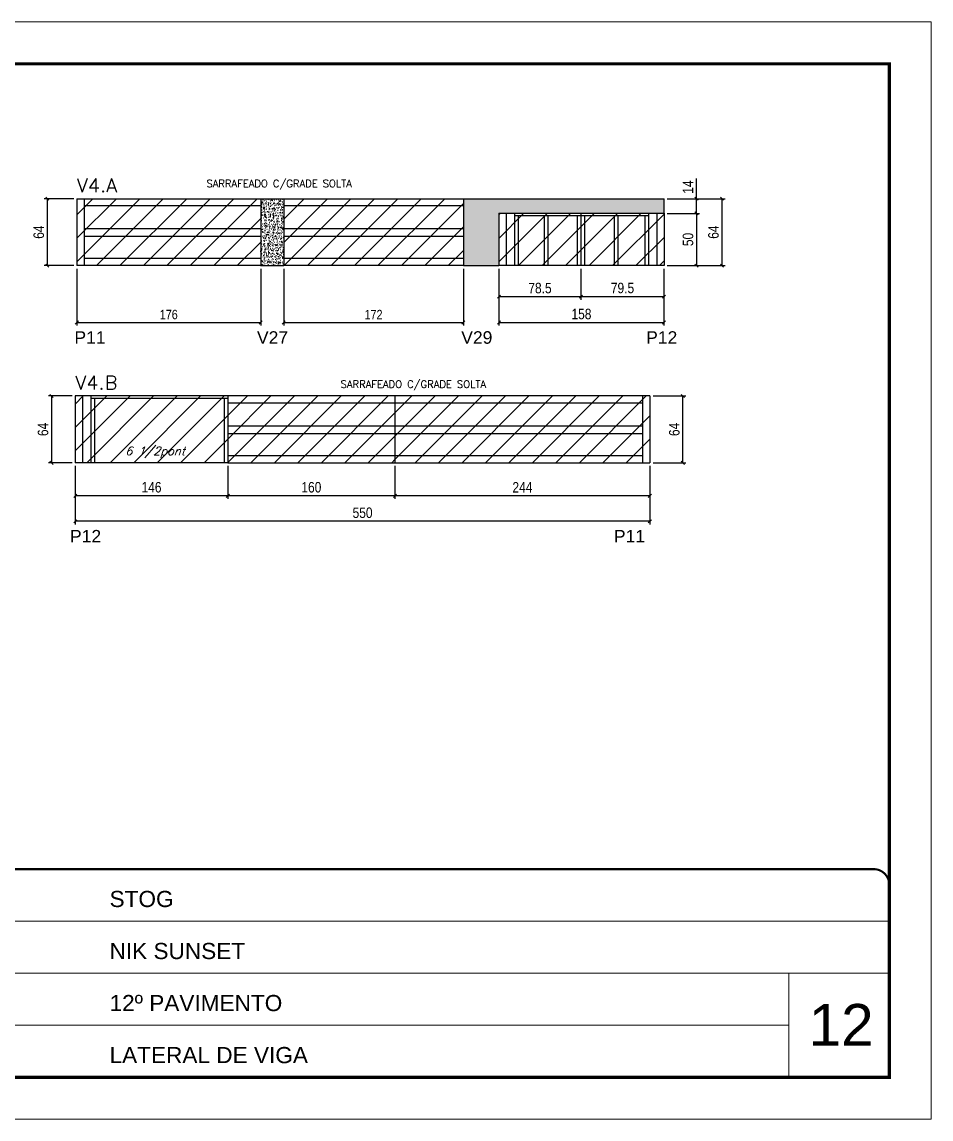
# Model space of a CAD drawing. Extents: x -10448 to -1189, y -11772 to 17235.
# Drawn here: x -5065 to -4195, y 13497 to 14547 of the extents above; entities that cross this region are included whole.
import ezdxf

# ---------------------------------------------------------------- set-up
doc = ezdxf.new("R2010")
doc.units = 0
doc.linetypes.add('CONTINUO', pattern=[0])
doc.linetypes.add('DASHED', pattern=[0.75, 0.5, -0.25])
for name, color, linetype in [('5', 5, 'Continuous'), ('COTA', 241, 'Continuous'), ('Painéis', 200, 'Continuous'), ('Reaproveitamento', 251, 'Continuous'), ('SARR_2.2x7', 40, 'Continuous'), ('SARR_3.5x7', 81, 'Continuous'), ('texto', 7, 'Continuous')]:
    doc.layers.add(name, color=color, linetype=linetype)
for name, color, linetype, lineweight in [('CARIMBO', 255, 'Continuous', 9), ('Folhas', 255, 'Continuous', 9), ('SARRAFO DE PRESSAO', 251, 'DASHED', 9), ('Texto Seção', 7, 'Continuous', 15)]:
    doc.layers.add(name, color=color, linetype=linetype, lineweight=lineweight)
doc.styles.add('ARIAL', font='arial.ttf')
doc.styles.add('COTA TECNICA', font='techl___.ttf', dxfattribs={"height": 10})
doc.styles.add('COTA TECNICA-50', font='techl___.ttf', dxfattribs={"height": 9})
doc.styles.add('REGUA-120', font='ROMANS.shx', dxfattribs={"height": 15})
doc.styles.add('Romans', font='romans.shx')
doc.styles.get("Standard").update_dxf_attribs({"font": 'arial.ttf'})
doc.dimstyles.new('COTA PAINEL-50', dxfattribs={"dimtxt": 9, "dimasz": 3, "dimexe": 3, "dimexo": 3, "dimgap": 3, "dimtad": 1, "dimdec": 1, "dimzin": 12, "dimdsep": 46, "dimtxsty": 'COTA TECNICA-50', "dimblk1": 'OBLIQUE', "dimblk2": 'OBLIQUE', "dimsah": 1, "dimcen": 0.9, "dimclrd": 4, "dimclre": 4, "dimclrt": 240, "dimadec": 1, "dimazin": 3, "dimtfac": 1, "dimtdec": 1, "dimtmove": 0, "dimatfit": 3, "dimfxl": 1, "dimtolj": 1, "dimtzin": 12, "dimarcsym": 0})
doc.dimstyles.new('PAINEL', dxfattribs={"dimtxt": 10, "dimasz": 3, "dimexe": 3, "dimexo": 3, "dimgap": 3, "dimtad": 1, "dimdec": 1, "dimzin": 12, "dimdsep": 46, "dimtxsty": 'COTA TECNICA', "dimblk1": 'OBLIQUE', "dimblk2": 'OBLIQUE', "dimsah": 1, "dimcen": 0.9, "dimclrd": 4, "dimclre": 4, "dimclrt": 240, "dimadec": 1, "dimazin": 3, "dimtfac": 1, "dimtdec": 1, "dimtmove": 0, "dimatfit": 3, "dimfxl": 1, "dimtolj": 1, "dimtzin": 12, "dimarcsym": 0})

# ---------------------------------------------------------------- blocks, each defined once
blk = doc.blocks.new('9999999999')
at = {"color": 30, "linetype": 'CONTINUO'}
for p, q in [((98564.6, 34379.6), (99584, 34379.6)), ((98564.6, 34329.8), (99488, 34329.8)), ((99584, 34329.8), (99488, 34329.8)), ((99488, 34329.8), (99488, 34230.2)), ((98564.6, 34280), (99488, 34280))]:
    blk.add_line(p, q, dxfattribs=at)
at = {"color": 30, "linetype": 'CONTINUO', "const_width": 2}
blk.add_lwpolyline([(99584, 34230.2), (99584, 34414.4, 0.414214), (99569, 34429.4), (98229, 34429.4, 0.414214), (98214, 34414.4), (98214, 34245.2, 0.414214), (98229, 34230.2), (99584, 34230.2)], format="xyb", dxfattribs=at)
at = {"layer": 'Folhas'}
blk.add_lwpolyline([(98139, 34190.2), (99624, 34190.2), (99624, 35240.2), (98139, 35240.2)], close=True, dxfattribs=at)
at = {"layer": 'Folhas', "color": 30, "const_width": 3}
blk.add_lwpolyline([(98214, 34230.2), (99584, 34230.2), (99584, 35200.2), (98214, 35200.2)], close=True, dxfattribs=at)
at = {"color": 7, "linetype": 'Continuous', "ltscale": 5, "style": 'ARIAL'}
for s, height, p in [('STOG', 15.48, (98837.7, 34393.1)), ('NIK SUNSET', 15.48, (98837.7, 34343.3)), ('12º PAVIMENTO', 15.483, (98837.7, 34293.5)), ('LATERAL DE VIGA', 15.483, (98837.7, 34243.7))]:
    blk.add_text(s, height=height, dxfattribs=at).set_placement(p)
blk = doc.blocks.new('_Oblique')
at = {"color": 0, "linetype": 'ByBlock', "lineweight": -2}
blk.add_line((-0.5, -0.5), (0.5, 0.5), dxfattribs=at)
blk = doc.blocks.new('*D227')
at = {"layer": 'COTA', "color": 4, "linetype": 'ByBlock', "lineweight": -2, "transparency": 16777216}
for p, q in [((-4608.4, 14310.9), (-4608.4, 14281.2)), ((-4529.9, 14310.9), (-4529.9, 14281.2)), ((-4608.4, 14284.2), (-4529.9, 14284.2))]:
    blk.add_line(p, q, dxfattribs=at)
at = {"layer": 'Defpoints', "color": 0, "linetype": 'ByBlock', "transparency": 16777216}
for p in [(-4608.4, 14313.9), (-4529.9, 14313.9), (-4529.9, 14284.2)]:
    blk.add_point(p, dxfattribs=at)
at = {"layer": 'COTA', "color": 4, "linetype": 'ByBlock', "lineweight": -2, "transparency": 16777216, "xscale": 3, "yscale": 3, "zscale": 3, "rotation": 180}
blk.add_blockref('_Oblique', (-4608.4, 14284.2), dxfattribs=at)
at = {"layer": 'COTA', "color": 4, "linetype": 'ByBlock', "lineweight": -2, "transparency": 16777216, "xscale": 3, "yscale": 3, "zscale": 3}
blk.add_blockref('_Oblique', (-4529.9, 14284.2), dxfattribs=at)
at = {"layer": 'COTA', "color": 240, "linetype": 'ByBlock', "transparency": 16777216, "insert": (-4569.1, 14292.3), "char_height": 10, "attachment_point": 5, "style": 'COTA TECNICA'}
blk.add_mtext('\\A1;78.5', dxfattribs=at)
blk = doc.blocks.new('*D228')
at = {"layer": 'COTA', "color": 4, "linetype": 'ByBlock', "lineweight": -2, "transparency": 16777216}
for p, q in [((-4529.9, 14310.9), (-4529.9, 14281.2)), ((-4450.4, 14310.9), (-4450.4, 14281.2)), ((-4529.9, 14284.2), (-4450.4, 14284.2))]:
    blk.add_line(p, q, dxfattribs=at)
at = {"layer": 'Defpoints', "color": 0, "linetype": 'ByBlock', "transparency": 16777216}
for p in [(-4529.9, 14313.9), (-4450.4, 14313.9), (-4450.4, 14284.2)]:
    blk.add_point(p, dxfattribs=at)
at = {"layer": 'COTA', "color": 4, "linetype": 'ByBlock', "lineweight": -2, "transparency": 16777216, "xscale": 3, "yscale": 3, "zscale": 3, "rotation": 180}
blk.add_blockref('_Oblique', (-4529.9, 14284.2), dxfattribs=at)
at = {"layer": 'COTA', "color": 4, "linetype": 'ByBlock', "lineweight": -2, "transparency": 16777216, "xscale": 3, "yscale": 3, "zscale": 3}
blk.add_blockref('_Oblique', (-4450.4, 14284.2), dxfattribs=at)
at = {"layer": 'COTA', "color": 240, "linetype": 'ByBlock', "transparency": 16777216, "insert": (-4490.1, 14292.4), "char_height": 10, "attachment_point": 5, "style": 'COTA TECNICA'}
blk.add_mtext('\\A1;79.5', dxfattribs=at)
blk = doc.blocks.new('*D218')
at = {"layer": 'COTA', "color": 4, "linetype": 'ByBlock', "lineweight": -2, "transparency": 16777216}
for p, q in [((-4608.4, 14310.9), (-4608.4, 14256.4)), ((-4450.4, 14310.9), (-4450.4, 14256.4)), ((-4608.4, 14259.4), (-4450.4, 14259.4))]:
    blk.add_line(p, q, dxfattribs=at)
at = {"layer": 'Defpoints', "color": 0, "linetype": 'ByBlock', "transparency": 16777216}
for p in [(-4608.4, 14313.9), (-4450.4, 14313.9), (-4450.4, 14259.4)]:
    blk.add_point(p, dxfattribs=at)
at = {"layer": 'COTA', "color": 4, "linetype": 'ByBlock', "lineweight": -2, "transparency": 16777216, "xscale": 3, "yscale": 3, "zscale": 3, "rotation": 180}
blk.add_blockref('_Oblique', (-4608.4, 14259.4), dxfattribs=at)
at = {"layer": 'COTA', "color": 4, "linetype": 'ByBlock', "lineweight": -2, "transparency": 16777216, "xscale": 3, "yscale": 3, "zscale": 3}
blk.add_blockref('_Oblique', (-4450.4, 14259.4), dxfattribs=at)
at = {"layer": 'COTA', "color": 240, "linetype": 'ByBlock', "transparency": 16777216, "insert": (-4529.4, 14267.5), "char_height": 10, "attachment_point": 5, "style": 'COTA TECNICA'}
blk.add_mtext('\\A1;158', dxfattribs=at)
blk = doc.blocks.new('*D229')
at = {"layer": 'COTA', "color": 4, "linetype": 'ByBlock', "lineweight": -2, "transparency": 16777216}
for p, q in [((-4447.4, 14363.9), (-4416.3, 14363.9)), ((-4419.3, 14363.9), (-4419.3, 14313.9)), ((-4447.4, 14313.9), (-4416.3, 14313.9))]:
    blk.add_line(p, q, dxfattribs=at)
at = {"layer": 'Defpoints', "color": 0, "linetype": 'ByBlock', "transparency": 16777216}
for p in [(-4450.4, 14363.9), (-4450.4, 14313.9), (-4419.3, 14313.9)]:
    blk.add_point(p, dxfattribs=at)
at = {"layer": 'COTA', "color": 4, "linetype": 'ByBlock', "lineweight": -2, "transparency": 16777216, "xscale": 3, "yscale": 3, "zscale": 3}
for p, rotation in [((-4419.3, 14363.9), 90), ((-4419.3, 14313.9), 270)]:
    blk.add_blockref('_Oblique', p, dxfattribs=dict(at, rotation=rotation))
at = {"layer": 'COTA', "color": 240, "linetype": 'ByBlock', "transparency": 16777216, "insert": (-4427.4, 14338.9), "char_height": 10, "attachment_point": 5, "rotation": 90, "style": 'COTA TECNICA'}
blk.add_mtext('\\A1;50', dxfattribs=at)
blk = doc.blocks.new('*D230')
at = {"layer": 'COTA', "color": 4, "linetype": 'ByBlock', "lineweight": -2, "transparency": 16777216}
for p, q in [((-4419.3, 14377.9), (-4419.3, 14397.1)), ((-4447.4, 14377.9), (-4416.3, 14377.9)), ((-4419.3, 14363.9), (-4419.3, 14377.9)), ((-4447.4, 14363.9), (-4416.3, 14363.9))]:
    blk.add_line(p, q, dxfattribs=at)
at = {"layer": 'Defpoints', "color": 0, "linetype": 'ByBlock', "transparency": 16777216}
for p in [(-4450.4, 14377.9), (-4419.3, 14377.9), (-4450.4, 14363.9)]:
    blk.add_point(p, dxfattribs=at)
at = {"layer": 'COTA', "color": 4, "linetype": 'ByBlock', "lineweight": -2, "transparency": 16777216, "xscale": 3, "yscale": 3, "zscale": 3}
for p, rotation in [((-4419.3, 14377.9), 90), ((-4419.3, 14363.9), 270)]:
    blk.add_blockref('_Oblique', p, dxfattribs=dict(at, rotation=rotation))
at = {"layer": 'COTA', "color": 240, "linetype": 'ByBlock', "transparency": 16777216, "insert": (-4427.4, 14389), "char_height": 10, "attachment_point": 5, "rotation": 90, "style": 'COTA TECNICA'}
blk.add_mtext('\\A1;14', dxfattribs=at)
blk = doc.blocks.new('*D219')
at = {"layer": 'COTA', "color": 4, "linetype": 'ByBlock', "lineweight": -2, "transparency": 16777216}
for p, q in [((-4447.4, 14377.9), (-4391.9, 14377.9)), ((-4394.9, 14377.9), (-4394.9, 14313.9)), ((-4447.4, 14313.9), (-4391.9, 14313.9))]:
    blk.add_line(p, q, dxfattribs=at)
at = {"layer": 'Defpoints', "color": 0, "linetype": 'ByBlock', "transparency": 16777216}
for p in [(-4450.4, 14377.9), (-4450.4, 14313.9), (-4394.9, 14313.9)]:
    blk.add_point(p, dxfattribs=at)
at = {"layer": 'COTA', "color": 4, "linetype": 'ByBlock', "lineweight": -2, "transparency": 16777216, "xscale": 3, "yscale": 3, "zscale": 3}
for p, rotation in [((-4394.9, 14377.9), 90), ((-4394.9, 14313.9), 270)]:
    blk.add_blockref('_Oblique', p, dxfattribs=dict(at, rotation=rotation))
at = {"layer": 'COTA', "color": 240, "linetype": 'ByBlock', "transparency": 16777216, "insert": (-4403, 14345.9), "char_height": 10, "attachment_point": 5, "rotation": 90, "style": 'COTA TECNICA'}
blk.add_mtext('\\A1;64', dxfattribs=at)
blk = doc.blocks.new('*D231')
at = {"layer": 'COTA', "color": 4, "linetype": 'ByBlock', "lineweight": -2, "transparency": 16777216}
for p, q in [((-5015.4, 14377.9), (-5043.7, 14377.9)), ((-5040.7, 14377.9), (-5040.7, 14313.9)), ((-5015.4, 14313.9), (-5043.7, 14313.9))]:
    blk.add_line(p, q, dxfattribs=at)
at = {"layer": 'Defpoints', "color": 0, "linetype": 'ByBlock', "transparency": 16777216}
for p in [(-5012.4, 14377.9), (-5040.7, 14313.9), (-5012.4, 14313.9)]:
    blk.add_point(p, dxfattribs=at)
at = {"layer": 'COTA', "color": 4, "linetype": 'ByBlock', "lineweight": -2, "transparency": 16777216, "xscale": 3, "yscale": 3, "zscale": 3}
for p, rotation in [((-5040.7, 14377.9), 90), ((-5040.7, 14313.9), 270)]:
    blk.add_blockref('_Oblique', p, dxfattribs=dict(at, rotation=rotation))
at = {"layer": 'COTA', "color": 240, "linetype": 'ByBlock', "transparency": 16777216, "insert": (-5048.8, 14345.9), "char_height": 10, "attachment_point": 5, "rotation": 90, "style": 'COTA TECNICA'}
blk.add_mtext('\\A1;64', dxfattribs=at)
blk = doc.blocks.new('*D232')
at = {"layer": 'COTA', "color": 4, "linetype": 'ByBlock', "lineweight": -2, "transparency": 16777216}
for p, q in [((-4707.9, 14122.1), (-4707.9, 14090.6)), ((-4463.9, 14122.1), (-4463.9, 14090.6)), ((-4463.9, 14093.6), (-4707.9, 14093.6))]:
    blk.add_line(p, q, dxfattribs=at)
at = {"layer": 'Defpoints', "color": 0, "linetype": 'ByBlock', "transparency": 16777216}
for p in [(-4707.9, 14125.1), (-4463.9, 14125.1), (-4707.9, 14093.6)]:
    blk.add_point(p, dxfattribs=at)
at = {"layer": 'COTA', "color": 4, "linetype": 'ByBlock', "lineweight": -2, "transparency": 16777216, "xscale": 3, "yscale": 3, "zscale": 3, "rotation": 180}
blk.add_blockref('_Oblique', (-4707.9, 14093.6), dxfattribs=at)
at = {"layer": 'COTA', "color": 4, "linetype": 'ByBlock', "lineweight": -2, "transparency": 16777216, "xscale": 3, "yscale": 3, "zscale": 3}
blk.add_blockref('_Oblique', (-4463.9, 14093.6), dxfattribs=at)
at = {"layer": 'COTA', "color": 240, "linetype": 'ByBlock', "transparency": 16777216, "insert": (-4585.9, 14101.7), "char_height": 10, "attachment_point": 5, "style": 'COTA TECNICA'}
blk.add_mtext('\\A1;244', dxfattribs=at)
blk = doc.blocks.new('*D233')
at = {"layer": 'COTA', "color": 4, "linetype": 'ByBlock', "lineweight": -2, "transparency": 16777216}
for p, q in [((-4867.9, 14122.1), (-4867.9, 14090.6)), ((-4707.9, 14122.1), (-4707.9, 14090.6)), ((-4707.9, 14093.6), (-4867.9, 14093.6))]:
    blk.add_line(p, q, dxfattribs=at)
at = {"layer": 'Defpoints', "color": 0, "linetype": 'ByBlock', "transparency": 16777216}
for p in [(-4867.9, 14125.1), (-4707.9, 14125.1), (-4867.9, 14093.6)]:
    blk.add_point(p, dxfattribs=at)
at = {"layer": 'COTA', "color": 4, "linetype": 'ByBlock', "lineweight": -2, "transparency": 16777216, "xscale": 3, "yscale": 3, "zscale": 3, "rotation": 180}
blk.add_blockref('_Oblique', (-4867.9, 14093.6), dxfattribs=at)
at = {"layer": 'COTA', "color": 4, "linetype": 'ByBlock', "lineweight": -2, "transparency": 16777216, "xscale": 3, "yscale": 3, "zscale": 3}
blk.add_blockref('_Oblique', (-4707.9, 14093.6), dxfattribs=at)
at = {"layer": 'COTA', "color": 240, "linetype": 'ByBlock', "transparency": 16777216, "insert": (-4787.9, 14101.7), "char_height": 10, "attachment_point": 5, "style": 'COTA TECNICA'}
blk.add_mtext('\\A1;160', dxfattribs=at)
blk = doc.blocks.new('*D234')
at = {"layer": 'COTA', "color": 4, "linetype": 'ByBlock', "lineweight": -2, "transparency": 16777216}
for p, q in [((-5013.9, 14122.1), (-5013.9, 14090.6)), ((-4867.9, 14122.1), (-4867.9, 14090.6)), ((-4867.9, 14093.6), (-5013.9, 14093.6))]:
    blk.add_line(p, q, dxfattribs=at)
at = {"layer": 'Defpoints', "color": 0, "linetype": 'ByBlock', "transparency": 16777216}
for p in [(-5013.9, 14125.1), (-4867.9, 14125.1), (-5013.9, 14093.6)]:
    blk.add_point(p, dxfattribs=at)
at = {"layer": 'COTA', "color": 4, "linetype": 'ByBlock', "lineweight": -2, "transparency": 16777216, "xscale": 3, "yscale": 3, "zscale": 3, "rotation": 180}
blk.add_blockref('_Oblique', (-5013.9, 14093.6), dxfattribs=at)
at = {"layer": 'COTA', "color": 4, "linetype": 'ByBlock', "lineweight": -2, "transparency": 16777216, "xscale": 3, "yscale": 3, "zscale": 3}
blk.add_blockref('_Oblique', (-4867.9, 14093.6), dxfattribs=at)
at = {"layer": 'COTA', "color": 240, "linetype": 'ByBlock', "transparency": 16777216, "insert": (-4940.9, 14101.7), "char_height": 10, "attachment_point": 5, "style": 'COTA TECNICA'}
blk.add_mtext('\\A1;146', dxfattribs=at)
blk = doc.blocks.new('*D220')
at = {"layer": 'COTA', "color": 4, "linetype": 'ByBlock', "lineweight": -2, "transparency": 16777216}
for p, q in [((-5013.9, 14122.1), (-5013.9, 14066.2)), ((-4463.9, 14122.1), (-4463.9, 14066.2)), ((-4463.9, 14069.2), (-5013.9, 14069.2))]:
    blk.add_line(p, q, dxfattribs=at)
at = {"layer": 'Defpoints', "color": 0, "linetype": 'ByBlock', "transparency": 16777216}
for p in [(-5013.9, 14125.1), (-4463.9, 14125.1), (-5013.9, 14069.2)]:
    blk.add_point(p, dxfattribs=at)
at = {"layer": 'COTA', "color": 4, "linetype": 'ByBlock', "lineweight": -2, "transparency": 16777216, "xscale": 3, "yscale": 3, "zscale": 3, "rotation": 180}
blk.add_blockref('_Oblique', (-5013.9, 14069.2), dxfattribs=at)
at = {"layer": 'COTA', "color": 4, "linetype": 'ByBlock', "lineweight": -2, "transparency": 16777216, "xscale": 3, "yscale": 3, "zscale": 3}
blk.add_blockref('_Oblique', (-4463.9, 14069.2), dxfattribs=at)
at = {"layer": 'COTA', "color": 240, "linetype": 'ByBlock', "transparency": 16777216, "insert": (-4738.9, 14077.3), "char_height": 10, "attachment_point": 5, "style": 'COTA TECNICA'}
blk.add_mtext('\\A1;550', dxfattribs=at)
blk = doc.blocks.new('*D235')
at = {"layer": 'COTA', "color": 4, "linetype": 'ByBlock', "lineweight": -2, "transparency": 16777216}
for p, q in [((-5016.9, 14189.1), (-5039.6, 14189.1)), ((-5036.6, 14189.1), (-5036.6, 14125.1)), ((-5016.9, 14125.1), (-5039.6, 14125.1))]:
    blk.add_line(p, q, dxfattribs=at)
at = {"layer": 'Defpoints', "color": 0, "linetype": 'ByBlock', "transparency": 16777216}
for p in [(-5013.9, 14189.1), (-5036.6, 14125.1), (-5013.9, 14125.1)]:
    blk.add_point(p, dxfattribs=at)
at = {"layer": 'COTA', "color": 4, "linetype": 'ByBlock', "lineweight": -2, "transparency": 16777216, "xscale": 3, "yscale": 3, "zscale": 3}
for p, rotation in [((-5036.6, 14189.1), 90), ((-5036.6, 14125.1), 270)]:
    blk.add_blockref('_Oblique', p, dxfattribs=dict(at, rotation=rotation))
at = {"layer": 'COTA', "color": 240, "linetype": 'ByBlock', "transparency": 16777216, "insert": (-5044.7, 14157.1), "char_height": 10, "attachment_point": 5, "rotation": 90, "style": 'COTA TECNICA'}
blk.add_mtext('\\A1;64', dxfattribs=at)
blk = doc.blocks.new('*D236')
at = {"layer": 'COTA', "color": 4, "linetype": 'ByBlock', "lineweight": -2, "transparency": 16777216}
for p, q in [((-5012.4, 14310.9), (-5012.4, 14256.4)), ((-4836.4, 14310.9), (-4836.4, 14256.4)), ((-5012.4, 14259.4), (-4836.4, 14259.4))]:
    blk.add_line(p, q, dxfattribs=at)
at = {"layer": 'Defpoints', "color": 0, "linetype": 'ByBlock', "transparency": 16777216}
for p in [(-5012.4, 14313.9), (-4836.4, 14313.9), (-4836.4, 14259.4)]:
    blk.add_point(p, dxfattribs=at)
at = {"layer": 'COTA', "color": 4, "linetype": 'ByBlock', "lineweight": -2, "transparency": 16777216, "xscale": 3, "yscale": 3, "zscale": 3, "rotation": 180}
blk.add_blockref('_Oblique', (-5012.4, 14259.4), dxfattribs=at)
at = {"layer": 'COTA', "color": 4, "linetype": 'ByBlock', "lineweight": -2, "transparency": 16777216, "xscale": 3, "yscale": 3, "zscale": 3}
blk.add_blockref('_Oblique', (-4836.4, 14259.4), dxfattribs=at)
at = {"layer": 'COTA', "color": 240, "linetype": 'ByBlock', "transparency": 16777216, "insert": (-4924.4, 14267), "char_height": 9, "attachment_point": 5, "style": 'COTA TECNICA-50'}
blk.add_mtext('\\A1;176', dxfattribs=at)
blk = doc.blocks.new('*D221')
at = {"layer": 'COTA', "color": 4, "linetype": 'ByBlock', "lineweight": -2, "transparency": 16777216}
for p, q in [((-4814.4, 14310.9), (-4814.4, 14256.4)), ((-4642.4, 14310.9), (-4642.4, 14256.4)), ((-4814.4, 14259.4), (-4642.4, 14259.4))]:
    blk.add_line(p, q, dxfattribs=at)
at = {"layer": 'Defpoints', "color": 0, "linetype": 'ByBlock', "transparency": 16777216}
for p in [(-4814.4, 14313.9), (-4642.4, 14313.9), (-4642.4, 14259.4)]:
    blk.add_point(p, dxfattribs=at)
at = {"layer": 'COTA', "color": 4, "linetype": 'ByBlock', "lineweight": -2, "transparency": 16777216, "xscale": 3, "yscale": 3, "zscale": 3, "rotation": 180}
blk.add_blockref('_Oblique', (-4814.4, 14259.4), dxfattribs=at)
at = {"layer": 'COTA', "color": 4, "linetype": 'ByBlock', "lineweight": -2, "transparency": 16777216, "xscale": 3, "yscale": 3, "zscale": 3}
blk.add_blockref('_Oblique', (-4642.4, 14259.4), dxfattribs=at)
at = {"layer": 'COTA', "color": 240, "linetype": 'ByBlock', "transparency": 16777216, "insert": (-4728.4, 14267), "char_height": 9, "attachment_point": 5, "style": 'COTA TECNICA-50'}
blk.add_mtext('\\A1;172', dxfattribs=at)
blk = doc.blocks.new('*D226')
at = {"layer": 'COTA', "color": 4, "lineweight": -2, "transparency": 16777216}
for p, q in [((-4460.9, 14189.1), (-4429.4, 14189.1)), ((-4432.4, 14125.1), (-4432.4, 14189.1)), ((-4460.9, 14125.1), (-4429.4, 14125.1))]:
    blk.add_line(p, q, dxfattribs=at)
at = {"layer": 'Defpoints', "color": 0, "transparency": 16777216}
for p in [(-4463.9, 14189.1), (-4432.4, 14189.1), (-4463.9, 14125.1)]:
    blk.add_point(p, dxfattribs=at)
at = {"layer": 'COTA', "color": 4, "lineweight": -2, "transparency": 16777216, "xscale": 3, "yscale": 3, "zscale": 3}
for p, rotation in [((-4432.4, 14189.1), 90), ((-4432.4, 14125.1), 270)]:
    blk.add_blockref('_Oblique', p, dxfattribs=dict(at, rotation=rotation))
at = {"layer": 'COTA', "color": 240, "transparency": 16777216, "insert": (-4440.5, 14157.1), "char_height": 10, "attachment_point": 5, "rotation": 90, "style": 'COTA TECNICA'}
blk.add_mtext('\\A1;64', dxfattribs=at)

msp = doc.modelspace()

# ---------------------------------------------------------------- hatches: boundary and pattern name
at = {"layer": 'COTA', "linetype": 'ByBlock'}
h = msp.add_hatch(dxfattribs=at)
h.set_pattern_fill('AR-CONC', color=256, scale=0.03)
h.paths.add_polyline_path([(-4814.38, 14377.94), (-4836.38, 14377.94), (-4836.38, 14313.94), (-4814.38, 14313.94)])
h = msp.add_hatch(dxfattribs=at)
h.set_pattern_fill('AR-CONC', color=256, scale=0.03)
h.paths.add_polyline_path([(-4608.38, 14363.94), (-4450.38, 14363.94), (-4450.38, 14377.94), (-4642.38, 14377.94), (-4642.38, 14313.94), (-4608.38, 14313.94)])
at = {"layer": 'Reaproveitamento', "linetype": 'ByBlock'}
h = msp.add_hatch(dxfattribs=at)
h.set_pattern_fill('ANSI31', color=256, scale=5)
h.paths.add_polyline_path([(-4836.38, 14377.94), (-5012.38, 14377.94), (-5012.38, 14313.94), (-4836.38, 14313.94)])
h = msp.add_hatch(dxfattribs=at)
h.set_pattern_fill('ANSI31', color=256, scale=5)
h.paths.add_polyline_path([(-4642.38, 14377.94), (-4814.38, 14377.94), (-4814.38, 14313.94), (-4642.38, 14313.94)])
at = {"layer": 'Reaproveitamento'}
h = msp.add_hatch(dxfattribs=at)
h.set_pattern_fill('ANSI31', color=256, scale=5)
h.paths.add_polyline_path([(-4529.88, 14313.94), (-4529.88, 14363.94), (-4608.38, 14363.94), (-4608.38, 14313.94)])
h = msp.add_hatch(dxfattribs=at)
h.set_pattern_fill('ANSI31', color=256, scale=5)
h.paths.add_polyline_path([(-4450.38, 14313.94), (-4450.38, 14363.94), (-4529.88, 14363.94), (-4529.88, 14313.94)])
h = msp.add_hatch(dxfattribs=at)
h.set_pattern_fill('ANSI31', color=256, scale=5)
h.paths.add_polyline_path([(-4867.88, 14125.09), (-4867.88, 14189.09), (-5013.88, 14189.09), (-5013.88, 14125.09)])
at = {"layer": 'Reaproveitamento', "linetype": 'ByBlock'}
h = msp.add_hatch(dxfattribs=at)
h.set_pattern_fill('ANSI31', color=256, scale=5)
h.paths.add_polyline_path([(-4707.88, 14189.09), (-4867.88, 14189.09), (-4867.88, 14125.09), (-4707.88, 14125.09)])
h = msp.add_hatch(dxfattribs=at)
h.set_pattern_fill('ANSI31', color=256, scale=5)
h.paths.add_polyline_path([(-4463.88, 14189.09), (-4707.88, 14189.09), (-4707.88, 14125.09), (-4463.88, 14125.09)])

# ---------------------------------------------------------------- linework, layer by layer
at = {"layer": 'COTA', "linetype": 'ByBlock'}
for p, q in [((-4836.38, 14377.94), (-4814.38, 14377.94)), ((-4642.38, 14377.94), (-4450.38, 14377.94)), ((-4450.38, 14363.94), (-4450.38, 14377.94)), ((-4836.38, 14313.94), (-4814.38, 14313.94)), ((-4642.38, 14313.94), (-4608.38, 14313.94))]:
    msp.add_line(p, q, dxfattribs=at)
at = {"layer": 'Painéis'}
for p, q in [((-5012.38, 14377.94), (-4836.38, 14377.94)), ((-5012.38, 14377.94), (-5012.38, 14313.94)), ((-4836.38, 14377.94), (-4836.38, 14313.94)), ((-4814.38, 14377.94), (-4642.38, 14377.94)), ((-4814.38, 14377.94), (-4814.38, 14313.94)), ((-4642.38, 14377.94), (-4642.38, 14313.94)), ((-4608.38, 14363.94), (-4450.38, 14363.94)), ((-4608.38, 14363.94), (-4608.38, 14313.94)), ((-4529.88, 14363.94), (-4529.88, 14313.94)), ((-4450.38, 14363.94), (-4450.38, 14313.94)), ((-4836.38, 14313.94), (-5012.38, 14313.94)), ((-4642.38, 14313.94), (-4814.38, 14313.94)), ((-4450.38, 14313.94), (-4608.38, 14313.94)), ((-4450.38, 14313.94), (-4608.38, 14313.94)), ((-4707.88, 14189.09), (-5013.88, 14189.09)), ((-5013.88, 14189.09), (-5013.88, 14125.09)), ((-4867.88, 14189.09), (-4867.88, 14125.09)), ((-4463.88, 14189.09), (-4707.88, 14189.09)), ((-4707.88, 14189.09), (-4707.88, 14125.09)), ((-4707.88, 14189.09), (-4707.88, 14125.09)), ((-4689.88, 14189.09), (-4689.88, 14189.09)), ((-4463.88, 14189.09), (-4463.88, 14125.09)), ((-4867.88, 14125.09), (-5013.88, 14125.09)), ((-4867.88, 14125.09), (-4707.88, 14125.09)), ((-4707.88, 14125.09), (-4463.88, 14125.09))]:
    msp.add_line(p, q, dxfattribs=at)
at = {"layer": 'SARR_2.2x7', "linetype": 'Continuous'}
for p, q in [((-5005.38, 14377.94), (-5005.38, 14313.94)), ((-4601.38, 14363.94), (-4601.38, 14313.94)), ((-4593.38, 14361.74), (-4529.88, 14361.74)), ((-4529.88, 14361.74), (-4465.38, 14361.74)), ((-4457.38, 14363.94), (-4457.38, 14313.94)), ((-5006.88, 14189.09), (-5006.88, 14125.09)), ((-4998.88, 14186.89), (-4867.88, 14186.89)), ((-4470.88, 14189.09), (-4470.88, 14125.09)), ((-4707.88, 14182.09), (-4867.88, 14182.09)), ((-4470.88, 14182.09), (-4707.88, 14182.09)), ((-4867.88, 14132.09), (-4707.88, 14132.09)), ((-4707.88, 14132.09), (-4470.88, 14132.09))]:
    msp.add_line(p, q, dxfattribs=at)
for points in [[(-4836.38, 14370.94), (-5005.38, 14370.94)], [(-4642.38, 14370.94), (-4814.38, 14370.94)], [(-4836.38, 14348.94), (-5005.38, 14348.94)], [(-4642.38, 14348.94), (-4814.38, 14348.94)], [(-5005.38, 14341.94), (-4836.38, 14341.94)], [(-4814.38, 14341.94), (-4642.38, 14341.94)], [(-5005.38, 14320.94), (-4836.38, 14320.94)], [(-4814.38, 14320.94), (-4642.38, 14320.94)], [(-4707.88, 14160.09), (-4867.88, 14160.09)], [(-4470.88, 14160.09), (-4707.88, 14160.09)], [(-4867.88, 14153.09), (-4707.88, 14153.09)], [(-4707.88, 14153.09), (-4470.88, 14153.09)]]:
    msp.add_lwpolyline(points, dxfattribs=at)
at = {"layer": 'SARR_3.5x7'}
for p, q in [((-4593.38, 14363.94), (-4593.38, 14313.94)), ((-4589.88, 14361.74), (-4589.88, 14313.94)), ((-4565.09, 14361.74), (-4565.09, 14313.94)), ((-4561.59, 14361.74), (-4561.59, 14313.94)), ((-4533.38, 14361.74), (-4533.38, 14313.94)), ((-4526.38, 14361.74), (-4526.38, 14313.94)), ((-4498.16, 14361.74), (-4498.16, 14313.94)), ((-4494.66, 14361.74), (-4494.66, 14313.94)), ((-4468.88, 14361.74), (-4468.88, 14313.94)), ((-4465.38, 14363.94), (-4465.38, 14313.94)), ((-4998.88, 14189.09), (-4998.88, 14125.09)), ((-4995.38, 14186.89), (-4995.38, 14125.09)), ((-4871.38, 14186.89), (-4871.38, 14125.09))]:
    msp.add_line(p, q, dxfattribs=at)

# ---------------------------------------------------------------- block references
at = {"layer": 'SARRAFO DE PRESSAO', "color": 6, "linetype": 'ByBlock'}
msp.add_blockref('9999999999', (-103818.76, -20693.13), dxfattribs=at)

# ---------------------------------------------------------------- texts
at = {"layer": '5', "linetype": 'Continuous'}
for s, rotation, p in [('P11', 0.00004, (-5014.68, 14239.08)), ('V27', 0.00004, (-4839.98, 14239.08)), ('V29', 0.00004, (-4644.46, 14239.08)), ('P12', 0.00004, (-4467.48, 14239.08)), ('P12', 359.99996, (-5018.94, 14048.89)), ('P11', 359.99996, (-4498.37, 14048.89))]:
    msp.add_text(s, height=12, rotation=rotation, dxfattribs=at).set_placement(p)
at = {"layer": 'CARIMBO', "style": 'ARIAL'}
msp.add_text('12', height=40, dxfattribs=at).set_placement((-4311.92, 13567.22))
at = {"layer": 'Painéis', "color": 1, "char_height": 7, "attachment_point": 5, "style": 'Romans'}
for insert in [(-4818.73, 14391.26), (-4690.27, 14199.23)]:
    msp.add_mtext('\\A1;SARRAFEADO C/GRADE SOLTA', dxfattribs=dict(at, insert=insert))
at = {"layer": 'texto', "color": 2, "insert": (-4937.49, 14135.13), "char_height": 8, "attachment_point": 5, "style": 'Romans'}
msp.add_mtext('{\\Q19;\\C256;6 1/2pont}', dxfattribs=at)
at = {"layer": 'Texto Seção', "style": 'REGUA-120', "width": 1.05}
for s, p in [('V4.A', (-5012.38, 14384.12)), ('V4.B', (-5013.88, 14195.28))]:
    msp.add_text(s, height=13, dxfattribs=at).set_placement(p)

# ---------------------------------------------------------------- dimensions: what is measured, and where the dimension line sits
at = {"layer": 'COTA', "linetype": 'ByBlock'}
for base, p1, p2, angle, picture, middle in [((-4419.28, 14377.94), (-4450.38, 14363.94), (-4450.38, 14377.94), 90, '*D230', (-4427.35, 14389)), ((-5040.68, 14313.94), (-5012.38, 14377.94), (-5012.38, 14313.94), 90, '*D231', (-5048.79, 14345.94)), ((-4394.92, 14313.94), (-4450.38, 14377.94), (-4450.38, 14313.94), 90, '*D219', (-4403.02, 14345.94)), ((-4419.28, 14313.94), (-4450.38, 14363.94), (-4450.38, 14313.94), 90, '*D229', (-4427.39, 14338.94)), ((-5036.6, 14125.09), (-5013.88, 14189.09), (-5013.88, 14125.09), 90, '*D235', (-5044.7, 14157.09)), ((-5013.88, 14069.21), (-4463.88, 14125.09), (-5013.88, 14125.09), 180, '*D220', (-4738.88, 14077.32)), ((-4867.88, 14093.63), (-4707.88, 14125.09), (-4867.88, 14125.09), 180, '*D233', (-4787.88, 14101.73)), ((-4707.88, 14093.63), (-4463.88, 14125.09), (-4707.88, 14125.09), 180, '*D232', (-4585.88, 14101.7))]:
    dim = msp.add_linear_dim(base=base, p1=p1, p2=p2, angle=angle, dimstyle='PAINEL', dxfattribs=at)
    dim.commit()
    dim.dimension.update_dxf_attribs({"geometry": picture, "text_midpoint": middle})
for base, p1, p2, dimstyle, picture, middle in [((-4836.38, 14259.41), (-5012.38, 14313.94), (-4836.38, 14313.94), 'COTA PAINEL-50', '*D236', (-4924.38, 14267)), ((-4642.38, 14259.41), (-4814.38, 14313.94), (-4642.38, 14313.94), 'COTA PAINEL-50', '*D221', (-4728.38, 14266.97)), ((-4529.88, 14284.21), (-4608.38, 14313.94), (-4529.88, 14313.94), 'PAINEL', '*D227', (-4569.13, 14292.35)), ((-4450.38, 14259.41), (-4608.38, 14313.94), (-4450.38, 14313.94), 'PAINEL', '*D218', (-4529.38, 14267.54))]:
    dim = msp.add_linear_dim(base=base, p1=p1, p2=p2, dimstyle=dimstyle, dxfattribs=at)
    dim.commit()
    dim.dimension.update_dxf_attribs({"geometry": picture, "text_midpoint": middle})
dim = msp.add_linear_dim(base=(-4450.38, 14284.21), p1=(-4529.88, 14313.94), p2=(-4450.38, 14313.94), dimstyle='PAINEL', override={"dimtmove": 1}, dxfattribs=at)
dim.commit()
dim.dimension.update_dxf_attribs({"geometry": '*D228', "text_midpoint": (-4490.13, 14292.35)})
at = {"layer": 'COTA'}
dim = msp.add_linear_dim(base=(-4432.37, 14189.09), p1=(-4463.88, 14125.09), p2=(-4463.88, 14189.09), angle=90, dimstyle='PAINEL', dxfattribs=at)
dim.commit()
dim.dimension.update_dxf_attribs({"geometry": '*D226', "text_midpoint": (-4440.48, 14157.09)})
at = {"layer": 'COTA', "linetype": 'ByBlock'}
dim = msp.add_linear_dim(base=(-5013.88, 14093.63), p1=(-4867.88, 14125.09), p2=(-5013.88, 14125.09), angle=180, dimstyle='PAINEL', override={"dimtmove": 1}, dxfattribs=at)
dim.commit()
dim.dimension.update_dxf_attribs({"geometry": '*D234', "text_midpoint": (-4940.88, 14101.73)})

doc.saveas('drawing.dxf')
